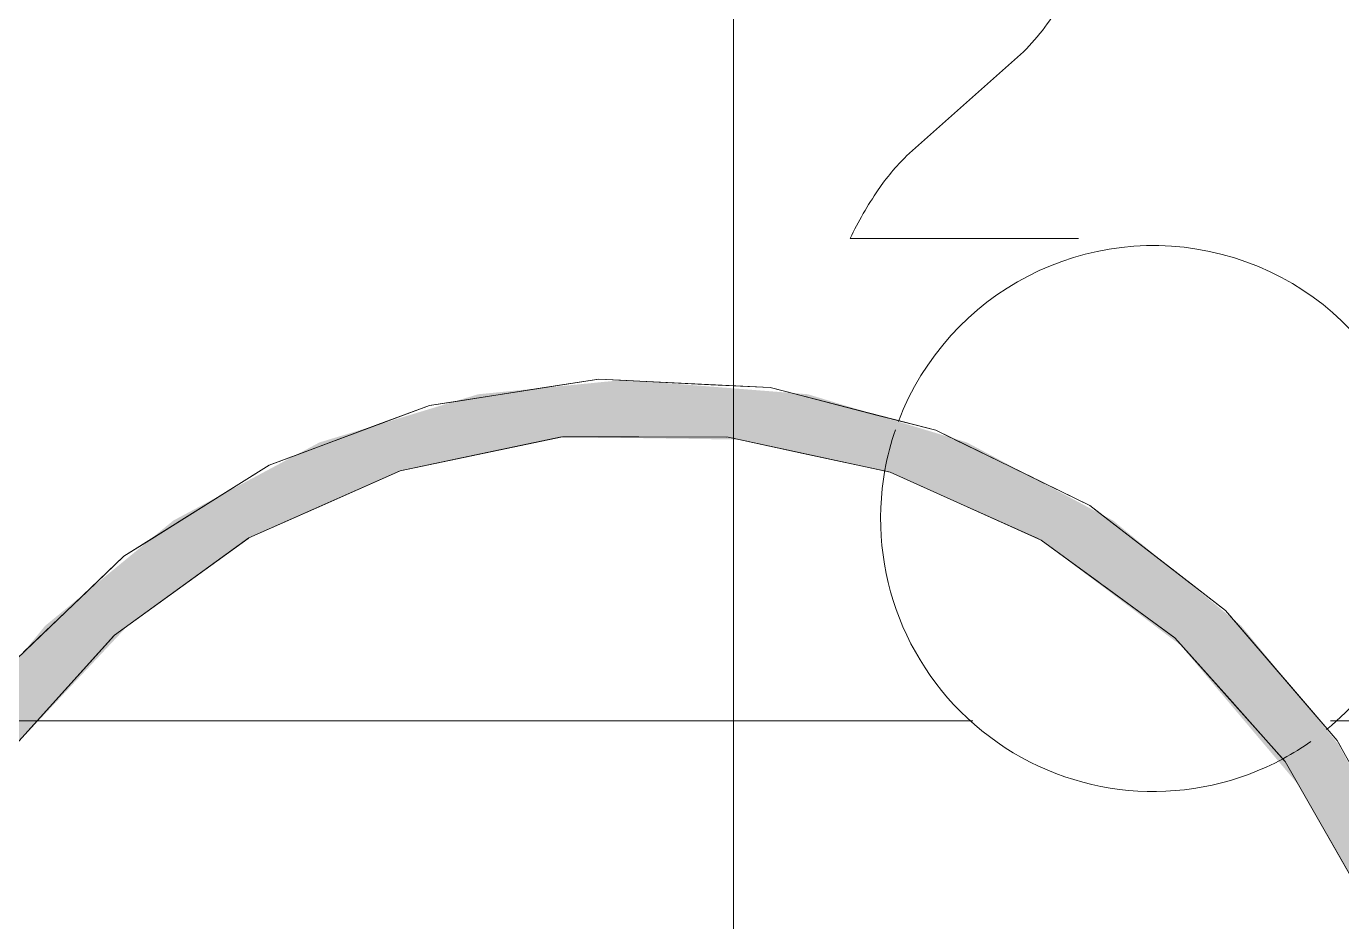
# Model space of a CAD drawing. Header units: millimetres. Extents: x 12827 to 109288, y -12264 to 68487.
# Drawn here: x 38213.2 to 38695.3, y 36330.3 to 36658.3 of the extents above; entities that cross this region are included whole.
import ezdxf

# ---------------------------------------------------------------- set-up
doc = ezdxf.new("R2010")
doc.units = ezdxf.units.MM
for name, color, linetype, lineweight in [('A-DETL-GENF', 92, 'Continuous', 20), ('A-FLOR', 192, 'Continuous', 9), ('A-FLOR-PATT', 8, 'Continuous', 9), ('Q-CASE', 31, 'Continuous', 20)]:
    doc.layers.add(name, color=color, linetype=linetype, lineweight=lineweight)

# ---------------------------------------------------------------- blocks, each defined once
blk = doc.blocks.new('DLN_Cat Ladder - 750x750x2500 _WDH_-14044057-Copy of 2_F')
at = {"layer": 'Q-CASE', "transparency": 33554432}
for points in [[(-260.3, -802), (-264.96, -802), (-256.9, -870.54), (-241.7, -920.63), (-207.31, -981.23), (-172.37, -1022.95), (-118.21, -1064.74), (-62.67, -1091.82), (-15.59, -1106.06), (51.38, -1111.34), (105.18, -1106.04), (163.33, -1088.4), (224.98, -1053.15), (266.93, -1017.51), (303.4, -972.46), (331.1, -920.63), (349.7, -852.18), (353.36, -802), (335.04, -802), (328.36, -862.29), (309.24, -920.63), (277.72, -974.23), (233.67, -1021.2), (189.7, -1053.15), (134.32, -1077.81), (75.01, -1090.41), (9.85, -1089.45), (-45.85, -1077.39), (-101.13, -1052.54), (-152.74, -1013.74), (-195.41, -962.94), (-220.23, -919.95), (-240.13, -851.76), (-246.64, -802), (-259.34, -802)], [(-260.3, -802), (-264.96, -802), (-256.9, -870.54), (-241.7, -920.63), (-207.31, -981.23), (-172.37, -1022.95), (-118.21, -1064.74), (-62.67, -1091.82), (-15.59, -1106.06), (51.38, -1111.34), (105.18, -1106.04), (163.33, -1088.4), (224.98, -1053.15), (266.93, -1017.51), (303.4, -972.46), (331.1, -920.63), (349.7, -852.18), (353.36, -802), (335.04, -802), (328.36, -862.29), (309.24, -920.63), (277.72, -974.23), (233.67, -1021.2), (189.7, -1053.15), (134.32, -1077.81), (75.01, -1090.41), (9.85, -1089.45), (-45.85, -1077.39), (-101.13, -1052.54), (-152.74, -1013.74), (-195.41, -962.94), (-220.23, -919.95), (-240.13, -851.76), (-246.64, -802), (-259.34, -802)], [(-250.96, -802), (-264.96, -802), (-256.9, -870.54), (-241.7, -920.63), (-207.31, -981.23), (-172.37, -1022.95), (-118.21, -1064.74), (-62.67, -1091.82), (-15.59, -1106.06), (51.38, -1111.34), (105.18, -1106.04), (163.33, -1088.4), (224.98, -1053.15), (266.93, -1017.51), (303.4, -972.46), (331.1, -920.63), (349.7, -852.18), (353.36, -802), (335.04, -802), (328.36, -862.29), (309.24, -920.63), (277.72, -974.23), (233.67, -1021.2), (189.7, -1053.15), (134.32, -1077.81), (75.01, -1090.41), (9.85, -1089.45), (-45.85, -1077.39), (-101.13, -1052.54), (-152.74, -1013.74), (-195.41, -962.94), (-220.23, -919.95), (-240.13, -851.76), (-246.64, -802), (-250.3, -802)], [(-260.3, -802), (-264.96, -802), (-256.9, -870.54), (-241.7, -920.63), (-207.31, -981.23), (-172.37, -1022.95), (-118.21, -1064.74), (-62.67, -1091.82), (-15.59, -1106.06), (51.38, -1111.34), (105.18, -1106.04), (163.33, -1088.4), (224.98, -1053.15), (266.93, -1017.51), (303.4, -972.46), (331.1, -920.63), (349.7, -852.18), (353.36, -802), (335.04, -802), (328.36, -862.29), (309.24, -920.63), (277.72, -974.23), (233.67, -1021.2), (189.7, -1053.15), (134.32, -1077.81), (75.01, -1090.41), (9.85, -1089.45), (-45.85, -1077.39), (-101.13, -1052.54), (-152.74, -1013.74), (-195.41, -962.94), (-220.23, -919.95), (-240.13, -851.76), (-246.64, -802), (-259.34, -802)], [(-260.3, -802), (-264.96, -802), (-256.9, -870.54), (-241.7, -920.63), (-207.31, -981.23), (-172.37, -1022.95), (-118.21, -1064.74), (-62.67, -1091.82), (-15.59, -1106.06), (51.38, -1111.34), (105.18, -1106.04), (163.33, -1088.4), (224.98, -1053.15), (266.93, -1017.51), (303.4, -972.46), (331.1, -920.63), (349.7, -852.18), (353.36, -802), (335.04, -802), (328.36, -862.29), (309.24, -920.63), (277.72, -974.23), (233.67, -1021.2), (189.7, -1053.15), (134.32, -1077.81), (75.01, -1090.41), (9.85, -1089.45), (-45.85, -1077.39), (-101.13, -1052.54), (-152.74, -1013.74), (-195.41, -962.94), (-220.23, -919.95), (-240.13, -851.76), (-246.64, -802), (-259.34, -802)], [(-250.96, -802), (-264.96, -802), (-256.9, -870.54), (-241.7, -920.63), (-207.31, -981.23), (-172.37, -1022.95), (-118.21, -1064.74), (-62.67, -1091.82), (-15.59, -1106.06), (51.38, -1111.34), (105.18, -1106.04), (163.33, -1088.4), (224.98, -1053.15), (266.93, -1017.51), (303.4, -972.46), (331.1, -920.63), (349.7, -852.18), (353.36, -802), (335.04, -802), (328.36, -862.29), (309.24, -920.63), (277.72, -974.23), (233.67, -1021.2), (189.7, -1053.15), (134.32, -1077.81), (75.01, -1090.41), (9.85, -1089.45), (-45.85, -1077.39), (-101.13, -1052.54), (-152.74, -1013.74), (-195.41, -962.94), (-220.23, -919.95), (-240.13, -851.76), (-246.64, -802), (-250.3, -802)], [(-250.96, -802), (-264.96, -802), (-256.9, -870.54), (-241.7, -920.63), (-207.31, -981.23), (-172.37, -1022.95), (-118.21, -1064.74), (-62.67, -1091.82), (-15.59, -1106.06), (51.38, -1111.34), (105.18, -1106.04), (163.33, -1088.4), (224.98, -1053.15), (266.93, -1017.51), (303.4, -972.46), (331.1, -920.63), (349.7, -852.18), (353.36, -802), (335.04, -802), (328.36, -862.29), (309.24, -920.63), (277.72, -974.23), (233.67, -1021.2), (189.7, -1053.15), (134.32, -1077.81), (75.01, -1090.41), (9.85, -1089.45), (-45.85, -1077.39), (-101.13, -1052.54), (-152.74, -1013.74), (-195.41, -962.94), (-220.23, -919.95), (-240.13, -851.76), (-246.64, -802), (-250.3, -802)], [(-245.64, -802), (-264.96, -802), (-256.9, -870.54), (-241.7, -920.63), (-207.31, -981.23), (-172.37, -1022.95), (-118.21, -1064.74), (-62.67, -1091.82), (-15.59, -1106.06), (51.38, -1111.34), (105.18, -1106.04), (163.33, -1088.4), (224.98, -1053.15), (266.93, -1017.51), (303.4, -972.46), (331.1, -920.63), (349.7, -852.18), (353.36, -802), (335.04, -802), (328.36, -862.29), (309.24, -920.63), (277.72, -974.23), (233.67, -1021.2), (189.7, -1053.15), (134.32, -1077.81), (75.01, -1090.41), (9.85, -1089.45), (-45.85, -1077.39), (-101.13, -1052.54), (-152.74, -1013.74), (-195.41, -962.94), (-220.23, -919.95), (-240.13, -851.76), (-245.3, -805.08)], [(-250.96, -802), (-264.96, -802), (-256.9, -870.54), (-241.7, -920.63), (-207.31, -981.23), (-172.37, -1022.95), (-118.21, -1064.74), (-62.67, -1091.82), (-15.59, -1106.06), (51.38, -1111.34), (105.18, -1106.04), (163.33, -1088.4), (224.98, -1053.15), (266.93, -1017.51), (303.4, -972.46), (331.1, -920.63), (349.7, -852.18), (353.36, -802), (335.04, -802), (328.36, -862.29), (309.24, -920.63), (277.72, -974.23), (233.67, -1021.2), (189.7, -1053.15), (134.32, -1077.81), (75.01, -1090.41), (9.85, -1089.45), (-45.85, -1077.39), (-101.13, -1052.54), (-152.74, -1013.74), (-195.41, -962.94), (-220.23, -919.95), (-240.13, -851.76), (-246.64, -802), (-250.3, -802)], [(-248.23, -802), (-264.96, -802), (-256.9, -870.54), (-241.7, -920.63), (-209.78, -978.22), (-174.5, -1021.2), (-127.53, -1059.76), (-73.93, -1088.4), (-15.59, -1106.06), (51.38, -1111.34), (105.18, -1106.04), (163.33, -1088.4), (216.93, -1059.76), (263.9, -1021.2), (302.46, -974.23), (331.1, -920.63), (349.7, -852.18), (353.36, -802), (335.04, -802), (328.36, -862.29), (309.63, -919.95), (279.32, -972.46), (236.68, -1019.01), (189.7, -1053.15), (134.32, -1077.81), (75.01, -1090.41), (9.85, -1089.45), (-44.91, -1077.81), (-101.13, -1052.54), (-149.35, -1017.51), (-195.37, -963.01), (-220.23, -919.95), (-240.13, -851.76), (-246.64, -802)]]:
    blk.add_hatch(color=201, dxfattribs=at).paths.add_polyline_path(points, flags=0)
at = {"layer": 'Q-CASE'}
for p, q in [((-204.77, -946.73), (-220.43, -919.34)), ((-204.77, -946.73), (-220.43, -919.34)), ((-204.77, -946.73), (-220.43, -919.34)), ((-204.77, -946.73), (-220.43, -919.34)), ((-204.77, -946.73), (-220.43, -919.34)), ((-204.77, -946.73), (-220.43, -919.34)), ((-204.77, -946.73), (-220.43, -919.34)), ((-204.77, -946.73), (-220.43, -919.34)), ((-204.77, -946.73), (-220.43, -919.34)), ((-190.61, -971.5), (-204.77, -946.73)), ((-190.61, -971.5), (-204.77, -946.73)), ((-190.61, -971.5), (-204.77, -946.73)), ((-190.61, -971.5), (-204.77, -946.73)), ((-190.61, -971.5), (-204.77, -946.73)), ((-190.61, -971.5), (-204.77, -946.73)), ((-190.61, -971.5), (-204.77, -946.73)), ((-190.61, -971.5), (-204.77, -946.73)), ((-190.61, -971.5), (-204.77, -946.73)), ((-169.13, -995.55), (-190.21, -971.94)), ((-169.13, -995.55), (-190.21, -971.94)), ((-169.13, -995.55), (-190.21, -971.94)), ((-169.13, -995.55), (-190.21, -971.94)), ((-169.13, -995.55), (-190.21, -971.94)), ((-169.13, -995.55), (-190.21, -971.94)), ((-169.13, -995.55), (-190.21, -971.94)), ((-169.13, -995.55), (-190.21, -971.94)), ((-169.13, -995.55), (-190.21, -971.94)), ((279.14, -972.7), (238.69, -1017.51)), ((279.14, -972.7), (238.69, -1017.51)), ((279.14, -972.7), (238.69, -1017.51)), ((279.14, -972.7), (238.69, -1017.51)), ((279.14, -972.7), (238.69, -1017.51)), ((279.14, -972.7), (238.69, -1017.51)), ((279.14, -972.7), (238.69, -1017.51)), ((279.14, -972.7), (238.69, -1017.51)), ((279.14, -972.7), (238.69, -1017.51)), ((-194.34, -997.04), (-171.99, -1023.02)), ((-194.34, -997.04), (-171.99, -1023.02)), ((-194.34, -997.04), (-171.99, -1023.02)), ((-194.34, -997.04), (-171.99, -1023.02)), ((-194.34, -997.04), (-171.99, -1023.02)), ((-194.34, -997.04), (-171.99, -1023.02)), ((-194.34, -997.04), (-171.99, -1023.02)), ((-194.34, -997.04), (-171.99, -1023.02)), ((-194.34, -997.04), (-171.99, -1023.02)), ((-150.15, -1016.78), (-169.13, -995.55)), ((-150.15, -1016.78), (-169.13, -995.55)), ((-150.15, -1016.78), (-169.13, -995.55)), ((-150.15, -1016.78), (-169.13, -995.55)), ((-150.15, -1016.78), (-169.13, -995.55)), ((-150.15, -1016.78), (-169.13, -995.55)), ((-150.15, -1016.78), (-169.13, -995.55)), ((-150.15, -1016.78), (-169.13, -995.55)), ((-150.15, -1016.78), (-169.13, -995.55)), ((248.36, -1033.96), (271.85, -1011.52)), ((248.36, -1033.96), (271.85, -1011.52)), ((248.36, -1033.96), (271.85, -1011.52)), ((248.36, -1033.96), (271.85, -1011.52)), ((248.36, -1033.96), (271.85, -1011.52)), ((248.36, -1033.96), (271.85, -1011.52)), ((248.36, -1033.96), (271.85, -1011.52)), ((248.36, -1033.96), (271.85, -1011.52)), ((248.36, -1033.96), (271.85, -1011.52)), ((-124.07, -1035.88), (-149.71, -1017.11)), ((-124.07, -1035.88), (-149.71, -1017.11)), ((-124.07, -1035.88), (-149.71, -1017.11)), ((-124.07, -1035.88), (-149.71, -1017.11)), ((-124.07, -1035.88), (-149.71, -1017.11)), ((-124.07, -1035.88), (-149.71, -1017.11)), ((-124.07, -1035.88), (-149.71, -1017.11)), ((-124.07, -1035.88), (-149.71, -1017.11)), ((-124.07, -1035.88), (-149.71, -1017.11)), ((238.45, -1017.78), (189.47, -1053.25)), ((238.45, -1017.78), (189.47, -1053.25)), ((238.45, -1017.78), (189.47, -1053.25)), ((238.45, -1017.78), (189.47, -1053.25)), ((238.45, -1017.78), (189.47, -1053.25)), ((238.45, -1017.78), (189.47, -1053.25)), ((238.45, -1017.78), (189.47, -1053.25)), ((238.45, -1017.78), (189.47, -1053.25)), ((238.45, -1017.78), (189.47, -1053.25)), ((-150.15, -1041.19), (-122.95, -1062.2)), ((-150.15, -1041.19), (-122.95, -1062.2)), ((-150.15, -1041.19), (-122.95, -1062.2)), ((-150.15, -1041.19), (-122.95, -1062.2)), ((-150.15, -1041.19), (-122.95, -1062.2)), ((-150.15, -1041.19), (-122.95, -1062.2)), ((-150.15, -1041.19), (-122.95, -1062.2)), ((-150.15, -1041.19), (-122.95, -1062.2)), ((-150.15, -1041.19), (-122.95, -1062.2)), ((-101.15, -1052.65), (-122.3, -1037.17)), ((-101.15, -1052.65), (-122.3, -1037.17)), ((-101.15, -1052.65), (-122.3, -1037.17)), ((-101.15, -1052.65), (-122.3, -1037.17)), ((-101.15, -1052.65), (-122.3, -1037.17)), ((-101.15, -1052.65), (-122.3, -1037.17)), ((-101.15, -1052.65), (-122.3, -1037.17)), ((-101.15, -1052.65), (-122.3, -1037.17)), ((-101.15, -1052.65), (-122.3, -1037.17)), ((-99.96, -1053.19), (-101.15, -1052.65)), ((-99.96, -1053.19), (-101.15, -1052.65)), ((-99.96, -1053.19), (-101.15, -1052.65)), ((-99.96, -1053.19), (-101.15, -1052.65)), ((-99.96, -1053.19), (-101.15, -1052.65)), ((-99.96, -1053.19), (-101.15, -1052.65)), ((-99.96, -1053.19), (-101.15, -1052.65)), ((-99.96, -1053.19), (-101.15, -1052.65)), ((-99.96, -1053.19), (-101.15, -1052.65)), ((-71.57, -1065.94), (-99.96, -1053.19)), ((-71.57, -1065.94), (-99.96, -1053.19)), ((-71.57, -1065.94), (-99.96, -1053.19)), ((-71.57, -1065.94), (-99.96, -1053.19)), ((-71.57, -1065.94), (-99.96, -1053.19)), ((-71.57, -1065.94), (-99.96, -1053.19)), ((-71.57, -1065.94), (-99.96, -1053.19)), ((-71.57, -1065.94), (-99.96, -1053.19)), ((-71.57, -1065.94), (-99.96, -1053.19)), ((189.27, -1053.39), (164.28, -1064.46)), ((189.27, -1053.39), (164.28, -1064.46)), ((189.27, -1053.39), (164.28, -1064.46)), ((189.27, -1053.39), (164.28, -1064.46)), ((189.27, -1053.39), (164.28, -1064.46)), ((189.27, -1053.39), (164.28, -1064.46)), ((189.27, -1053.39), (164.28, -1064.46)), ((189.27, -1053.39), (164.28, -1064.46)), ((189.27, -1053.39), (164.28, -1064.46)), ((198.19, -1069.77), (225.8, -1052.48)), ((198.19, -1069.77), (225.8, -1052.48)), ((198.19, -1069.77), (225.8, -1052.48)), ((198.19, -1069.77), (225.8, -1052.48)), ((198.19, -1069.77), (225.8, -1052.48)), ((198.19, -1069.77), (225.8, -1052.48)), ((198.19, -1069.77), (225.8, -1052.48)), ((198.19, -1069.77), (225.8, -1052.48)), ((198.19, -1069.77), (225.8, -1052.48)), ((164.28, -1064.46), (134.02, -1077.87)), ((164.28, -1064.46), (134.02, -1077.87)), ((164.28, -1064.46), (134.02, -1077.87)), ((164.28, -1064.46), (134.02, -1077.87)), ((164.28, -1064.46), (134.02, -1077.87)), ((164.28, -1064.46), (134.02, -1077.87)), ((164.28, -1064.46), (134.02, -1077.87)), ((164.28, -1064.46), (134.02, -1077.87)), ((164.28, -1064.46), (134.02, -1077.87)), ((-45.76, -1077.53), (-71.57, -1065.94)), ((-45.76, -1077.53), (-71.57, -1065.94)), ((-45.76, -1077.53), (-71.57, -1065.94)), ((-45.76, -1077.53), (-71.57, -1065.94)), ((-45.76, -1077.53), (-71.57, -1065.94)), ((-45.76, -1077.53), (-71.57, -1065.94)), ((-45.76, -1077.53), (-71.57, -1065.94)), ((-45.76, -1077.53), (-71.57, -1065.94)), ((-45.76, -1077.53), (-71.57, -1065.94)), ((-98.3, -1075.37), (-69.43, -1089.5)), ((-98.3, -1075.37), (-69.43, -1089.5)), ((-98.3, -1075.37), (-69.43, -1089.5)), ((-98.3, -1075.37), (-69.43, -1089.5)), ((-98.3, -1075.37), (-69.43, -1089.5)), ((-98.3, -1075.37), (-69.43, -1089.5)), ((-98.3, -1075.37), (-69.43, -1089.5)), ((-98.3, -1075.37), (-69.43, -1089.5)), ((-98.3, -1075.37), (-69.43, -1089.5)), ((-13.93, -1084.39), (-45.32, -1077.62)), ((-13.93, -1084.39), (-45.32, -1077.62)), ((-13.93, -1084.39), (-45.32, -1077.62)), ((-13.93, -1084.39), (-45.32, -1077.62)), ((-13.93, -1084.39), (-45.32, -1077.62)), ((-13.93, -1084.39), (-45.32, -1077.62)), ((-13.93, -1084.39), (-45.32, -1077.62)), ((-13.93, -1084.39), (-45.32, -1077.62)), ((-13.93, -1084.39), (-45.32, -1077.62)), ((133.75, -1077.99), (106.64, -1083.69)), ((133.75, -1077.99), (106.64, -1083.69)), ((133.75, -1077.99), (106.64, -1083.69)), ((133.75, -1077.99), (106.64, -1083.69)), ((133.75, -1077.99), (106.64, -1083.69)), ((133.75, -1077.99), (106.64, -1083.69)), ((133.75, -1077.99), (106.64, -1083.69)), ((133.75, -1077.99), (106.64, -1083.69)), ((133.75, -1077.99), (106.64, -1083.69)), ((13.6, -1090.33), (-13.93, -1084.39)), ((13.6, -1090.33), (-13.93, -1084.39)), ((13.6, -1090.33), (-13.93, -1084.39)), ((13.6, -1090.33), (-13.93, -1084.39)), ((13.6, -1090.33), (-13.93, -1084.39)), ((13.6, -1090.33), (-13.93, -1084.39)), ((13.6, -1090.33), (-13.93, -1084.39)), ((13.6, -1090.33), (-13.93, -1084.39)), ((13.6, -1090.33), (-13.93, -1084.39)), ((106.64, -1083.69), (74.67, -1090.41)), ((106.64, -1083.69), (74.67, -1090.41)), ((106.64, -1083.69), (74.67, -1090.41)), ((106.64, -1083.69), (74.67, -1090.41)), ((106.64, -1083.69), (74.67, -1090.41)), ((106.64, -1083.69), (74.67, -1090.41)), ((106.64, -1083.69), (74.67, -1090.41)), ((106.64, -1083.69), (74.67, -1090.41)), ((106.64, -1083.69), (74.67, -1090.41)), ((141.89, -1094.91), (172.52, -1083.49)), ((141.89, -1094.91), (172.52, -1083.49)), ((141.89, -1094.91), (172.52, -1083.49)), ((141.89, -1094.91), (172.52, -1083.49)), ((141.89, -1094.91), (172.52, -1083.49)), ((141.89, -1094.91), (172.52, -1083.49)), ((141.89, -1094.91), (172.52, -1083.49)), ((141.89, -1094.91), (172.52, -1083.49)), ((141.89, -1094.91), (172.52, -1083.49)), ((46.35, -1090.41), (14, -1090.33)), ((46.35, -1090.41), (14, -1090.33)), ((46.35, -1090.41), (14, -1090.33)), ((46.35, -1090.41), (14, -1090.33)), ((46.35, -1090.41), (14, -1090.33)), ((46.35, -1090.41), (14, -1090.33)), ((46.35, -1090.41), (14, -1090.33)), ((46.35, -1090.41), (14, -1090.33)), ((46.35, -1090.41), (14, -1090.33)), ((74.33, -1090.48), (46.35, -1090.41)), ((74.33, -1090.48), (46.35, -1090.41)), ((74.33, -1090.48), (46.35, -1090.41)), ((74.33, -1090.48), (46.35, -1090.41)), ((74.33, -1090.48), (46.35, -1090.41)), ((74.33, -1090.48), (46.35, -1090.41)), ((74.33, -1090.48), (46.35, -1090.41)), ((74.33, -1090.48), (46.35, -1090.41)), ((74.33, -1090.48), (46.35, -1090.41)), ((-40.84, -1098.44), (-10.37, -1106.28)), ((-40.84, -1098.44), (-10.37, -1106.28)), ((-40.84, -1098.44), (-10.37, -1106.28)), ((-40.84, -1098.44), (-10.37, -1106.28)), ((-40.84, -1098.44), (-10.37, -1106.28)), ((-40.84, -1098.44), (-10.37, -1106.28)), ((-40.84, -1098.44), (-10.37, -1106.28)), ((-40.84, -1098.44), (-10.37, -1106.28)), ((-40.84, -1098.44), (-10.37, -1106.28)), ((81.68, -1108.36), (114.15, -1103.32)), ((81.68, -1108.36), (114.15, -1103.32)), ((81.68, -1108.36), (114.15, -1103.32)), ((81.68, -1108.36), (114.15, -1103.32)), ((81.68, -1108.36), (114.15, -1103.32)), ((81.68, -1108.36), (114.15, -1103.32)), ((81.68, -1108.36), (114.15, -1103.32)), ((81.68, -1108.36), (114.15, -1103.32)), ((81.68, -1108.36), (114.15, -1103.32)), ((19.95, -1109.56), (52.98, -1111.18)), ((19.95, -1109.56), (52.98, -1111.18)), ((19.95, -1109.56), (52.98, -1111.18)), ((19.95, -1109.56), (52.98, -1111.18)), ((19.95, -1109.56), (52.98, -1111.18)), ((19.95, -1109.56), (52.98, -1111.18)), ((19.95, -1109.56), (52.98, -1111.18)), ((19.95, -1109.56), (52.98, -1111.18)), ((19.95, -1109.56), (52.98, -1111.18))]:
    blk.add_line(p, q, dxfattribs=at)
at = {"layer": 'Q-CASE', "flags": 128}
for points in [[(-265.3, -802), (-258.94, -864.47), (-240.12, -924.37), (-209.62, -979.26), (-168.68, -1026.87), (-118.99, -1065.26), (-62.59, -1092.84), (-1.78, -1108.5), (60.94, -1111.57), (122.99, -1101.95), (181.82, -1080.02), (235.04, -1046.69), (280.44, -1003.31), (316.17, -951.68), (340.76, -893.91), (353.21, -832.36), (354.7, -802)], [(334.7, -802), (328.34, -862.39), (309.55, -920.13), (279.14, -972.7), (238.45, -1017.78), (189.27, -1053.39), (133.75, -1077.99), (74.33, -1090.48), (13.6, -1090.33), (-45.76, -1077.53), (-101.15, -1052.65), (-150.15, -1016.78), (-190.61, -971.5), (-220.75, -918.78), (-239.25, -860.94), (-245.3, -802)], [(-211.08, -976.63), (-209.62, -979.26), (-194.34, -997.04)], [(-211.08, -976.63), (-209.62, -979.26), (-194.34, -997.04)], [(-211.08, -976.63), (-209.62, -979.26), (-194.34, -997.04)], [(-211.08, -976.63), (-209.62, -979.26), (-194.34, -997.04)], [(-211.08, -976.63), (-209.62, -979.26), (-194.34, -997.04)], [(-211.08, -976.63), (-209.62, -979.26), (-194.34, -997.04)], [(-211.08, -976.63), (-209.62, -979.26), (-194.34, -997.04)], [(-211.08, -976.63), (-209.62, -979.26), (-194.34, -997.04)], [(-211.08, -976.63), (-209.62, -979.26), (-194.34, -997.04)], [(-171.29, -1023.84), (-168.68, -1026.87), (-150.15, -1041.19)], [(-171.29, -1023.84), (-168.68, -1026.87), (-150.15, -1041.19)], [(-171.29, -1023.84), (-168.68, -1026.87), (-150.15, -1041.19)], [(-171.29, -1023.84), (-168.68, -1026.87), (-150.15, -1041.19)], [(-171.29, -1023.84), (-168.68, -1026.87), (-150.15, -1041.19)], [(-171.29, -1023.84), (-168.68, -1026.87), (-150.15, -1041.19)], [(-171.29, -1023.84), (-168.68, -1026.87), (-150.15, -1041.19)], [(-171.29, -1023.84), (-168.68, -1026.87), (-150.15, -1041.19)], [(-171.29, -1023.84), (-168.68, -1026.87), (-150.15, -1041.19)], [(225.8, -1052.48), (235.04, -1046.69), (248.36, -1033.96)], [(225.8, -1052.48), (235.04, -1046.69), (248.36, -1033.96)], [(225.8, -1052.48), (235.04, -1046.69), (248.36, -1033.96)], [(225.8, -1052.48), (235.04, -1046.69), (248.36, -1033.96)], [(225.8, -1052.48), (235.04, -1046.69), (248.36, -1033.96)], [(225.8, -1052.48), (235.04, -1046.69), (248.36, -1033.96)], [(225.8, -1052.48), (235.04, -1046.69), (248.36, -1033.96)], [(225.8, -1052.48), (235.04, -1046.69), (248.36, -1033.96)], [(225.8, -1052.48), (235.04, -1046.69), (248.36, -1033.96)], [(-122.95, -1062.2), (-118.99, -1065.26), (-99.96, -1074.56)], [(-122.95, -1062.2), (-118.99, -1065.26), (-99.96, -1074.56)], [(-122.95, -1062.2), (-118.99, -1065.26), (-99.96, -1074.56)], [(-122.95, -1062.2), (-118.99, -1065.26), (-99.96, -1074.56)], [(-122.95, -1062.2), (-118.99, -1065.26), (-99.96, -1074.56)], [(-122.95, -1062.2), (-118.99, -1065.26), (-99.96, -1074.56)], [(-122.95, -1062.2), (-118.99, -1065.26), (-99.96, -1074.56)], [(-122.95, -1062.2), (-118.99, -1065.26), (-99.96, -1074.56)], [(-122.95, -1062.2), (-118.99, -1065.26), (-99.96, -1074.56)], [(172.52, -1083.49), (181.82, -1080.02), (198.19, -1069.77)], [(172.52, -1083.49), (181.82, -1080.02), (198.19, -1069.77)], [(172.52, -1083.49), (181.82, -1080.02), (198.19, -1069.77)], [(172.52, -1083.49), (181.82, -1080.02), (198.19, -1069.77)], [(172.52, -1083.49), (181.82, -1080.02), (198.19, -1069.77)], [(172.52, -1083.49), (181.82, -1080.02), (198.19, -1069.77)], [(172.52, -1083.49), (181.82, -1080.02), (198.19, -1069.77)], [(172.52, -1083.49), (181.82, -1080.02), (198.19, -1069.77)], [(172.52, -1083.49), (181.82, -1080.02), (198.19, -1069.77)], [(-67.96, -1090.21), (-62.59, -1092.84), (-40.84, -1098.44)], [(-67.96, -1090.21), (-62.59, -1092.84), (-40.84, -1098.44)], [(-67.96, -1090.21), (-62.59, -1092.84), (-40.84, -1098.44)], [(-67.96, -1090.21), (-62.59, -1092.84), (-40.84, -1098.44)], [(-67.96, -1090.21), (-62.59, -1092.84), (-40.84, -1098.44)], [(-67.96, -1090.21), (-62.59, -1092.84), (-40.84, -1098.44)], [(-67.96, -1090.21), (-62.59, -1092.84), (-40.84, -1098.44)], [(-67.96, -1090.21), (-62.59, -1092.84), (-40.84, -1098.44)], [(-67.96, -1090.21), (-62.59, -1092.84), (-40.84, -1098.44)], [(114.15, -1103.32), (122.99, -1101.95), (141.89, -1094.91)], [(114.15, -1103.32), (122.99, -1101.95), (141.89, -1094.91)], [(114.15, -1103.32), (122.99, -1101.95), (141.89, -1094.91)], [(114.15, -1103.32), (122.99, -1101.95), (141.89, -1094.91)], [(114.15, -1103.32), (122.99, -1101.95), (141.89, -1094.91)], [(114.15, -1103.32), (122.99, -1101.95), (141.89, -1094.91)], [(114.15, -1103.32), (122.99, -1101.95), (141.89, -1094.91)], [(114.15, -1103.32), (122.99, -1101.95), (141.89, -1094.91)], [(114.15, -1103.32), (122.99, -1101.95), (141.89, -1094.91)], [(-8.53, -1106.76), (-1.78, -1108.5), (19.95, -1109.56)], [(-8.53, -1106.76), (-1.78, -1108.5), (19.95, -1109.56)], [(-8.53, -1106.76), (-1.78, -1108.5), (19.95, -1109.56)], [(-8.53, -1106.76), (-1.78, -1108.5), (19.95, -1109.56)], [(-8.53, -1106.76), (-1.78, -1108.5), (19.95, -1109.56)], [(-8.53, -1106.76), (-1.78, -1108.5), (19.95, -1109.56)], [(-8.53, -1106.76), (-1.78, -1108.5), (19.95, -1109.56)], [(-8.53, -1106.76), (-1.78, -1108.5), (19.95, -1109.56)], [(-8.53, -1106.76), (-1.78, -1108.5), (19.95, -1109.56)], [(52.98, -1111.18), (60.94, -1111.57), (81.68, -1108.36)], [(52.98, -1111.18), (60.94, -1111.57), (81.68, -1108.36)], [(52.98, -1111.18), (60.94, -1111.57), (81.68, -1108.36)], [(52.98, -1111.18), (60.94, -1111.57), (81.68, -1108.36)], [(52.98, -1111.18), (60.94, -1111.57), (81.68, -1108.36)], [(52.98, -1111.18), (60.94, -1111.57), (81.68, -1108.36)], [(52.98, -1111.18), (60.94, -1111.57), (81.68, -1108.36)], [(52.98, -1111.18), (60.94, -1111.57), (81.68, -1108.36)], [(52.98, -1111.18), (60.94, -1111.57), (81.68, -1108.36)]]:
    blk.add_lwpolyline(points, dxfattribs=at)
blk = doc.blocks.new('DLN_2D- CO2F_E - COFE-19082810-Copy of 2_F')
at = {"layer": 'A-DETL-GENF'}
for p, q in [((351.55, 41.53), (393.31, 78.63)), ((330.85, 11.32), (414.51, 11.32))]:
    blk.add_line(p, q, dxfattribs=at)
for centre, radius, start, end in [((334.35, 139.78), 84.94, 313.9551, 330.0449), ((407.52, -16.05), 80.3, 134.1863, 145.8137), ((457.23, -49.81), 140.39, 145.8137, 154.1863)]:
    blk.add_arc(centre, radius, start, end, dxfattribs=at)

msp = doc.modelspace()

# ---------------------------------------------------------------- hatches: boundary and pattern name
at = {"layer": 'A-FLOR-PATT'}
h = msp.add_hatch(dxfattribs=at)
h.set_pattern_fill('FP_3', color=256, style=0, pattern_type=2)
h.set_pattern_definition([(0, (22872.1, 35803.6), (0, 600), []), (90, (22872.1, 35803.62), (-300, 2e-14), [])])
h.paths.add_polyline_path([(38034.87694, 36007.48546), (38789.29298, 36007.48546), (38789.29298, 37207.48546), (38749.293, 37207.48546), (38749.293, 37187.48546), (37939.293, 37187.48546), (37939.29297, 36007.48546), (37951.13508, 36007.48546)], flags=0)
h.paths.add_polyline_path([(38637.9276, 36113.68225), (38611.825, 36114.05395), (38579.46701, 36125.48806), (38558.26504, 36140.73939), (38543.45198, 36157.9924), (38531.23337, 36184.48546), (38526.96768, 36201.36291), (38528.66903, 36232.15941), (38534.45426, 36252.58247), (38547.82746, 36275.00213), (38566.54761, 36293.19661), (38589.33897, 36305.92601), (38614.64834, 36312.32282), (38640.75093, 36311.95112), (38665.8679, 36304.83624), (38693.77141, 36285.82075), (38708.43812, 36269.24064), (38719.21144, 36249.95154), (38725.53482, 36219.48546), (38724.25605, 36195.07818), (38718.12167, 36173.42261), (38704.74848, 36151.00295), (38680.07865, 36129.48546), (38655.29297, 36118.07126), (38638.86354, 36113.91881)], flags=0)
h.paths.add_polyline_path([(38637.9276, 36378.68225), (38606.74334, 36380.49343), (38583.95567, 36387.81061), (38564.28838, 36399.54203), (38546.09389, 36418.26218), (38533.3645, 36441.05354), (38526.96768, 36466.36291), (38529.44492, 36499.89847), (38538.79443, 36524.85858), (38547.82746, 36540.00213), (38566.54761, 36558.19661), (38589.33897, 36570.92601), (38614.64834, 36577.32282), (38640.75093, 36576.95112), (38665.8679, 36569.83624), (38688.28756, 36556.46304), (38706.48204, 36537.74289), (38719.21144, 36514.95154), (38725.60825, 36489.64217), (38725.23655, 36463.53957), (38718.12167, 36438.42261), (38699.16962, 36410.58075), (38679.40248, 36394.1078), (38656.3635, 36383.34183), (38645.09364, 36380.49343)], flags=0)

# ---------------------------------------------------------------- linework, layer by layer
at = {"layer": 'A-FLOR'}
for start, end in [(351.6841667, 159.1999827), (161.0022308, 169.7613508), (171.6841667, 298.4303428), (169.7613508, 171.6841667), (309.3662586, 351.6841667), (298.4303428, 305.2492547)]:
    msp.add_arc((38626.28797, 36478.00254), 100, start, end, dxfattribs=at)

# ---------------------------------------------------------------- block references
at = {"layer": 'A-DETL-GENF'}
msp.add_blockref('DLN_2D- CO2F_E - COFE-19082810-Copy of 2_F', (38184.29298, 36569.3132), dxfattribs=at)
at = {"layer": 'Q-CASE', "rotation": 180}
msp.add_blockref('DLN_Cat Ladder - 750x750x2500 _WDH_-14044057-Copy of 2_F', (38483.9933, 35417.48546), dxfattribs=at)

doc.saveas('drawing.dxf')
